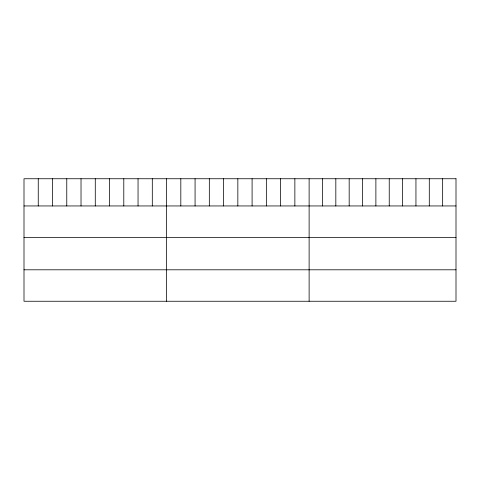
<?xml version="1.0" encoding="UTF-8"?>
<svg xmlns="http://www.w3.org/2000/svg" width="480" height="480" viewBox="0 0 480 480"><rect width="100%" height="100%" fill="white"/><g stroke="black" fill="none" stroke-linecap="round" stroke-linejoin="round"><path stroke-width="0.72" d="M24 205.95L456 205.95M24 237.402L456 237.402M24 269.802L456 269.802M442.65 178.746L442.65 205.95M429.294 178.746L429.294 205.95M415.944 178.746L415.944 205.95M402.588 178.746L402.588 205.95M389.238 178.746L389.238 205.95M375.882 178.746L375.882 205.95M362.532 178.746L362.532 205.95M349.176 178.746L349.176 205.95M335.826 178.746L335.826 205.95M322.47 178.746L322.47 205.95M309.12 178.746L309.12 301.254M294.864 178.746L294.864 205.95M280.608 178.746L280.608 205.95M266.352 178.746L266.352 205.95M252.096 178.746L252.096 205.95M237.84 178.746L237.84 205.95M223.584 178.746L223.584 205.95M209.328 178.746L209.328 205.95M195.072 178.746L195.072 205.95M180.816 178.746L180.816 205.95M166.56 178.746L166.56 301.254M152.304 178.746L152.304 205.95M138.048 178.746L138.048 205.95M123.792 178.746L123.792 205.95M109.536 178.746L109.536 205.95M95.28 178.746L95.28 205.95M81.024 178.746L81.024 205.95M66.768 178.746L66.768 205.95M52.512 178.746L52.512 205.95M38.256 178.746L38.256 205.95M456 178.746L24 178.746L24 301.254L456 301.254L456 178.746"/></g></svg>
